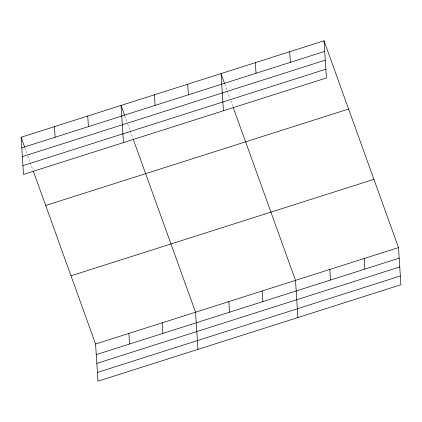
<?xml version="1.0" encoding="UTF-8"?>
<svg xmlns="http://www.w3.org/2000/svg" width="422" height="422" viewBox="0 0 422 422"><rect width="100%" height="100%" fill="white"/><g stroke="black" fill="none" stroke-linecap="round" stroke-linejoin="round"><path stroke-width="0.32" stroke-dasharray="2.11 1.58" d="M224.826 84.136L229.964 98.405M230.855 100.89L233.092 107.093M124.859 115.966L127.544 123.409M127.766 124.031L133.13 138.917M24.898 147.795L27.578 155.238M27.805 155.86L32.942 170.129"/><path stroke-width="0.63" d="M324.017 40.802L326.422 77.975L23.505 174.423L21.1 137.25L324.017 40.802L398.495 247.577L400.9 284.75L97.983 381.198L95.578 344.025L33.391 171.369M21.786 147.848L324.703 51.4M22.35 156.62L325.272 60.167M22.936 165.656L325.858 69.203M45.676 205.488L348.598 109.034M71.001 275.788L373.918 179.339M95.578 344.025L398.495 247.577M96.263 354.622L399.18 258.174M96.828 363.395L399.75 266.947M97.413 372.431L400.33 275.983M224.599 83.519L221.028 73.592L223.433 110.77M233.313 107.71L295.505 280.366L297.906 317.544M124.638 115.348L121.061 105.421L123.467 142.594M133.352 139.54L195.539 312.196L197.944 349.374M21.1 137.25L24.676 147.172M364.165 258.507L364.851 269.104M329.835 269.436L330.521 280.034M289.687 51.732L290.373 62.329M255.357 62.662L256.043 73.259M262.183 290.98L262.869 301.577M228.861 301.588L229.547 312.185M187.706 84.205L188.391 94.802M154.383 94.813L155.069 105.41M162.217 322.804L162.903 333.406M128.9 333.417L129.586 344.014M87.744 116.029L88.43 126.632M54.422 126.642L55.108 137.24"/></g></svg>
